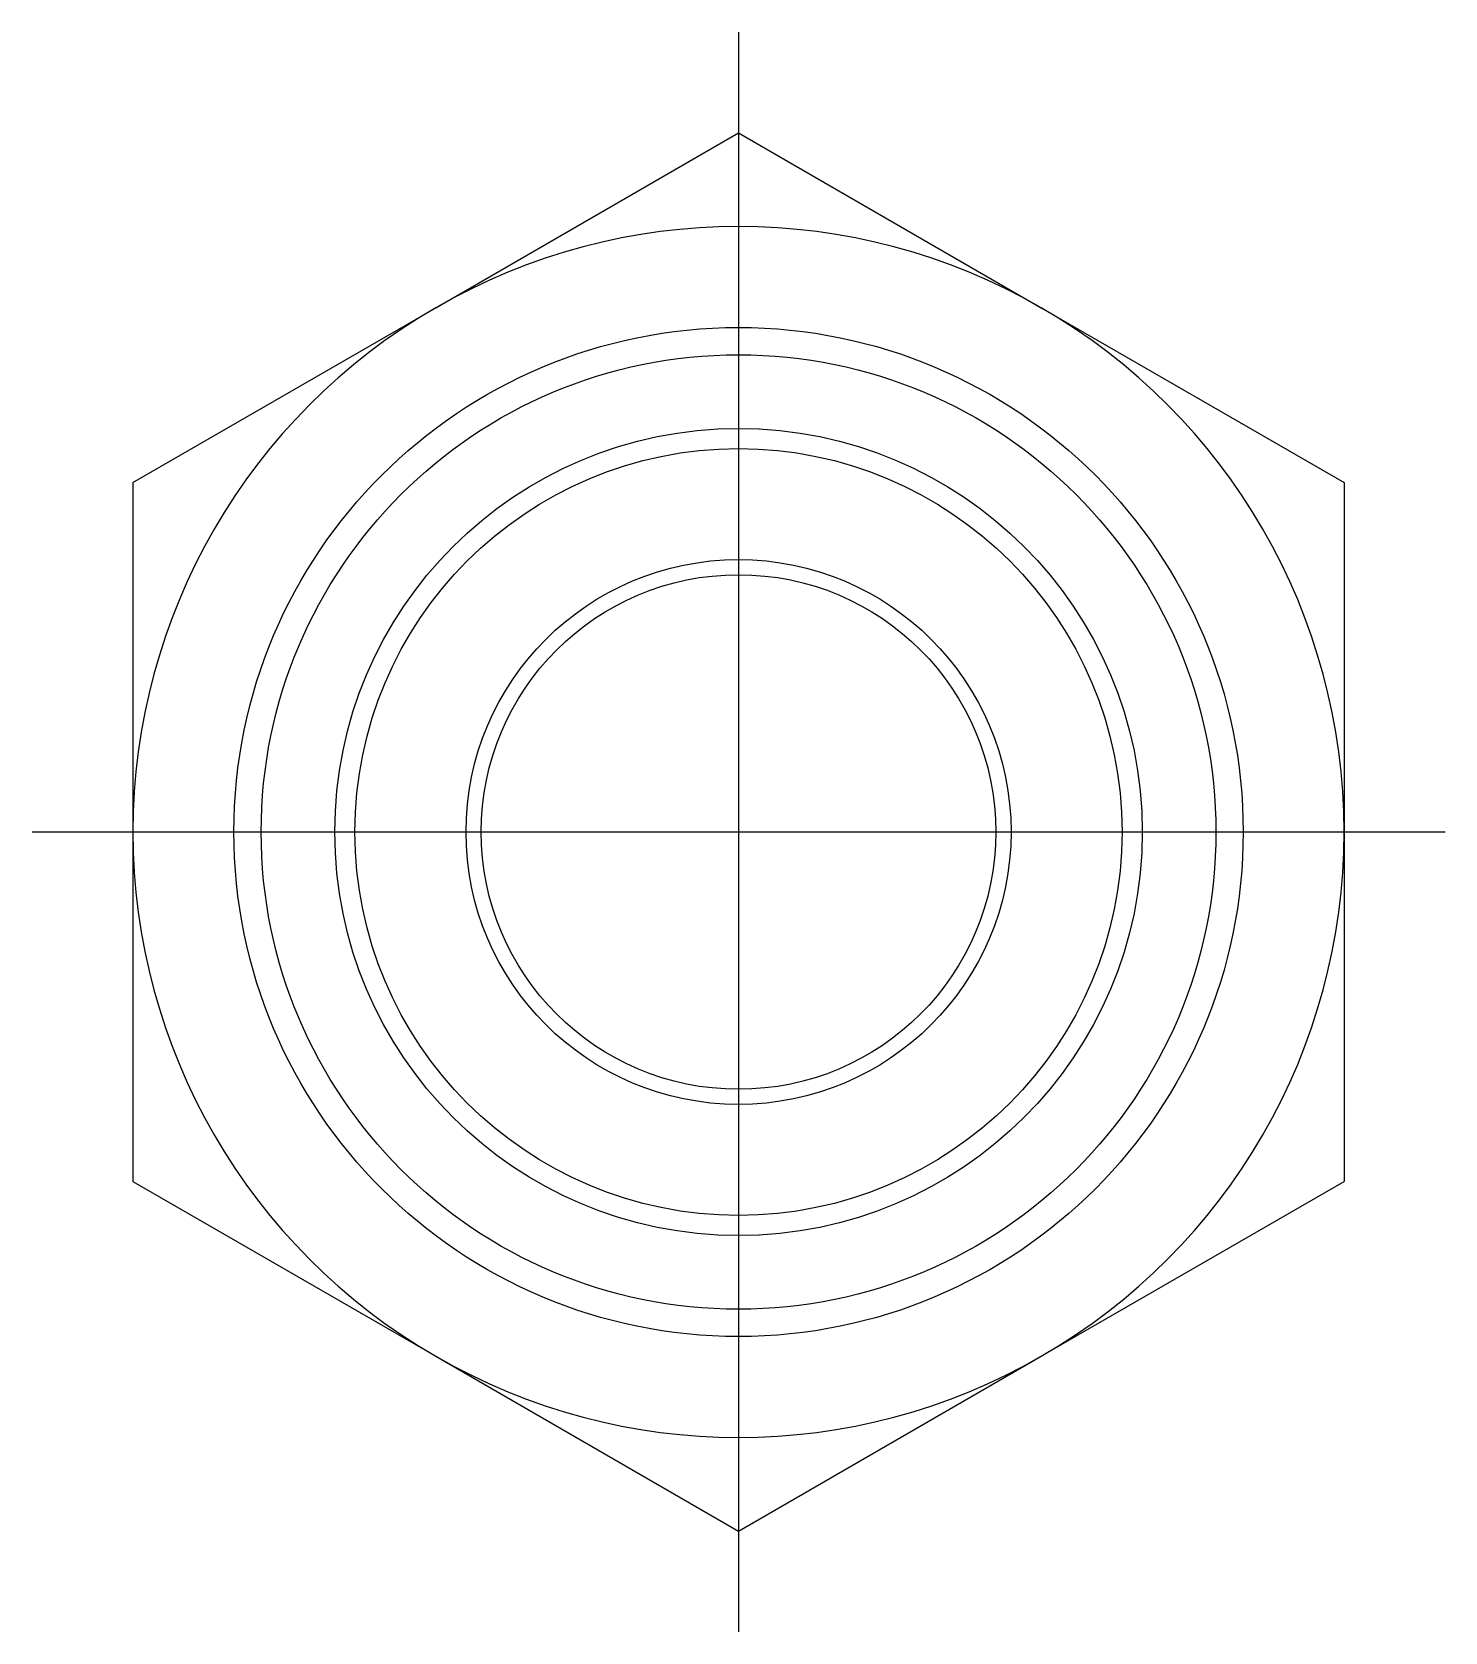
# Model space of a CAD drawing. Extents: x -2 to 80.4, y -32.4 to 15.9.
# Drawn here: x 52.42 to 80.42, y -15.86 to 15.86 of the extents above; entities that cross this region are included whole.
import ezdxf

# ---------------------------------------------------------------- set-up
doc = ezdxf.new("R2010")
doc.units = 0
doc.linetypes.add('CENTER', pattern=[50.8, 31.75, -6.35, 6.35, -6.35])
doc.layers.get('0').update_dxf_attribs({"linetype": 'CONTINUOUS'})
doc.layers.add('CENTER', color=1, linetype='CENTER')

msp = doc.modelspace()

# ---------------------------------------------------------------- linework, layer by layer
at = {"color": 7, "linetype": 'CONTINUOUS'}
for p, q in [((60.419, 10.392), (66.419, 13.856)), ((66.419, 13.856), (72.419, 10.392)), ((54.419, 6.928), (60.419, 10.392)), ((72.419, 10.392), (78.419, 6.928)), ((54.419, 6.928), (54.419, 0)), ((78.419, 6.928), (78.419, 0)), ((54.419, 0), (54.419, -6.928)), ((78.419, 0), (78.419, -6.928)), ((54.419, -6.928), (60.419, -10.392)), ((72.419, -10.392), (78.419, -6.928)), ((60.419, -10.392), (66.419, -13.856)), ((66.419, -13.856), (72.419, -10.392))]:
    msp.add_line(p, q, dxfattribs=at)
for radius in [10, 8, 7.6, 5.4, 5.1]:
    msp.add_circle((66.419, 0), radius, dxfattribs=at)
at = {"color": 3, "linetype": 'CONTINUOUS'}
msp.add_circle((66.419, 0), 9.459, dxfattribs=at)
at = {"color": 7, "linetype": 'CONTINUOUS'}
for start, end in [(60, 120), (120, 180), (0, 60), (180, 240), (300, 0), (240, 300)]:
    msp.add_arc((66.419, 0), 12, start, end, dxfattribs=at)
at = {"layer": 'CENTER', "color": 1, "linetype": 'CENTER'}
for p, q in [((66.419, 15.856), (66.419, -15.856)), ((52.419, 0), (80.419, 0))]:
    msp.add_line(p, q, dxfattribs=at)

doc.saveas('drawing.dxf')
